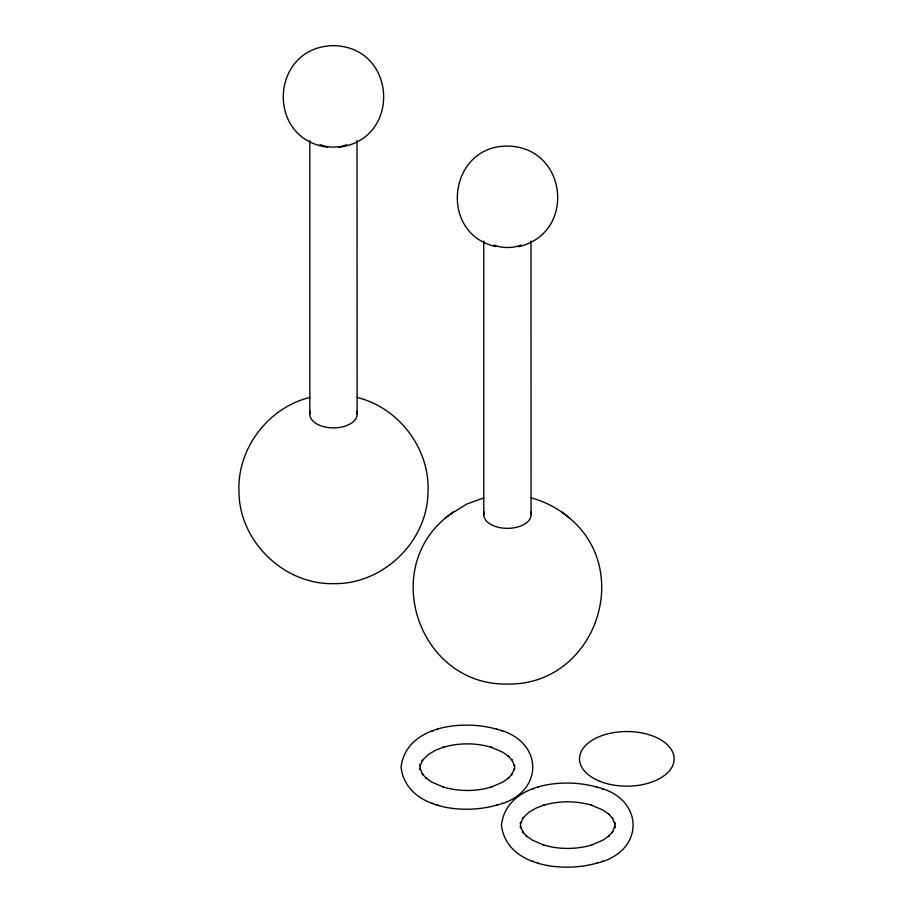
<?xml version="1.0" encoding="UTF-8"?>
<svg xmlns="http://www.w3.org/2000/svg" width="913" height="913" viewBox="0 0 913 913"><rect width="100%" height="100%" fill="white"/><g stroke="black" fill="none" stroke-linecap="round" stroke-linejoin="round"><path stroke-width="1.37" d="M449.413 514.921C378.53 567.578 418.896 685.629 507.434 684.065C595.972 685.629 636.338 567.578 565.455 514.921M449.607 514.772L466.657 504.102L483.81 497.893M445.236 518.185L453.499 511.748M497.208 729.396C464.637 719.455 406.182 724.819 401.058 767.171C406.182 809.523 464.637 814.887 497.208 804.946M597.57 787.337C564.999 777.397 506.544 782.761 501.42 825.112C506.544 867.464 564.999 872.828 597.57 862.888M496.535 805.175C544.799 794.093 544.799 740.249 496.535 729.167M596.897 863.116C645.149 852.034 645.149 798.19 596.897 787.109M432.032 731.245L432.83 730.971M532.393 789.186L533.192 788.912M501.751 803.372L502.549 803.098M602.112 861.313L602.911 861.039M437.373 729.396L438.046 729.167M537.734 787.337L538.408 787.109M346.883 144.688L342.877 145.966A23.658 13.661 0 0 1 324.081 145.966L320.075 144.688M520.844 245.118L516.826 246.396A23.658 13.661 0 0 1 498.042 246.396L494.036 245.118M518.413 246.75C576.605 233.557 567.703 147.061 507.776 146.08C448.192 145.395 437.863 233.5 495.793 246.59M309.849 397.463C268.16 407.529 236.935 448.842 238.978 491.73C239.195 541.341 283.954 584.719 333.485 583.635C383.004 584.719 427.763 541.341 427.98 491.73C430.023 448.842 398.798 407.529 357.109 397.463M338.894 147.255C401.435 139.769 397.235 47.134 333.827 45.65C270.396 46.243 264.918 138.844 327.356 147.164M531.058 497.893C545.266 501.568 558.516 508.621 569.632 518.185M501.751 730.971L502.549 731.245M602.112 788.912L602.911 789.186M432.032 803.098L432.83 803.372M437.373 804.946L438.046 805.175M532.393 861.039L533.192 861.313M537.734 862.888L538.408 863.116M561.381 511.748L565.261 514.772M530.978 240.941L531.092 514.681M357.017 140.511L357.131 414.251M483.776 240.998L483.776 514.681M309.827 140.556L309.827 414.251M356.629 411.443A23.658 13.661 0 0 1 333.485 427.9A23.658 13.661 0 0 1 310.329 411.443M530.59 511.885A23.658 13.661 0 0 1 507.434 528.342A23.658 13.661 0 0 1 484.278 511.885M420.208 764.501L420.208 769.853L420.026 768.358L422.913 774.829L422.114 773.688L426.633 778.572L425.652 777.773L431.883 782.156L443.684 787.211L443.01 786.983C458.737 791.651 475.844 791.651 491.571 786.983L490.897 787.211L502.709 782.156L508.929 777.773L507.959 778.572L512.478 773.688L511.668 774.829L514.555 768.358L514.373 769.853L514.601 767.171L514.373 764.501L514.555 765.996L511.668 759.513L512.478 760.655L507.959 755.781L508.929 756.569L502.709 752.186L490.897 747.131L491.571 747.37C475.844 742.691 458.737 742.691 443.01 747.37L443.684 747.131L435.524 750.281L428.574 754.298L422.114 760.655L422.913 759.513L420.026 765.996L420.208 764.501M520.57 822.442L520.57 827.794L520.387 826.299L523.275 832.77L522.464 831.629L526.984 836.513L526.014 835.715L532.233 840.097L544.045 845.153L543.372 844.924C559.098 849.592 576.206 849.592 591.932 844.924L591.259 845.153L603.059 840.097L609.291 835.715L608.309 836.513L612.828 831.629L612.03 832.77L614.917 826.299L614.734 827.794L614.963 825.112L614.734 822.442L614.917 823.937L612.03 817.455L612.828 818.607L608.309 813.723L609.291 814.51L603.059 810.128L591.259 805.072L591.932 805.312C576.206 800.633 559.098 800.633 543.372 805.312L544.045 805.072L535.874 808.222L528.935 812.239L522.464 818.607L523.275 817.455L520.387 823.937L520.57 822.442M600.309 781.471A47.305 27.31 0 0 0 674.022 760.803A47.305 27.31 0 0 0 606.164 734.28A47.305 27.31 0 0 0 600.309 781.471"/></g></svg>
